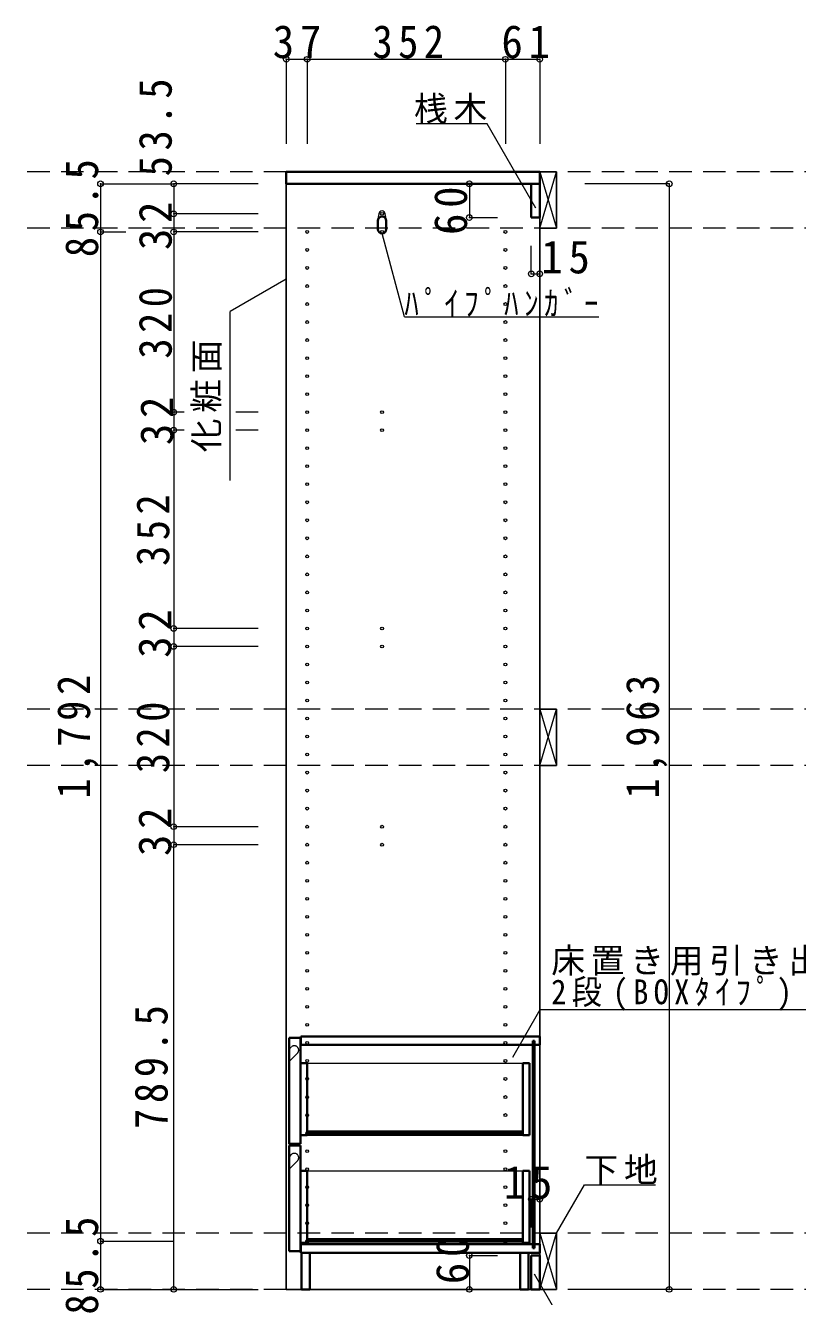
# Model space of a CAD drawing. Units: millimetres at full size, sheet at 1:20; details may follow other scales. Extents: x -3922 to 3878, y -2932 to 2722.
# Drawn here: x 825 to 2196, y -1724 to 533 of the extents above; entities that cross this region are included whole.
import ezdxf

# ---------------------------------------------------------------- set-up
doc = ezdxf.new("R2010")
doc.units = ezdxf.units.MM
doc.header["$LTSCALE"] = 20
doc.header["$PDMODE"] = 32
doc.header["$PDSIZE"] = 10
doc.linetypes.add('DASHED1', pattern=[1.8, 1.2, -0.6])
doc.linetypes.add('DASHED2', pattern=[3, 2, -1])
for name, color, linetype, lineweight in [('0-2', 2, 'Continuous', 35), ('0-5_側板', 4, 'Continuous', 9), ('0-6_パイプハンガー', 7, 'Continuous', 18), ('0-7_桟木・巾木', 2, 'Continuous', 35), ('0-8', 3, 'Continuous', 25), ('0-A_文字', 7, 'Continuous', 18), ('0-B_寸法', 7, 'Continuous', 9)]:
    doc.layers.add(name, color=color, linetype=linetype, lineweight=lineweight)
doc.styles.add('ＭＳ ゴシック', font='')
doc.styles.get('ＭＳ ゴシック').set_extended_font_data('MS Gothic')

msp = doc.modelspace()

# ---------------------------------------------------------------- linework, layer by layer
at = {"layer": '0-2'}
for p, q in [((1288.33, 272.73), (1738.33, 272.73)), ((1738.33, 272.73), (1738.33, 251.73))]:
    msp.add_line(p, q, dxfattribs=at)
msp.add_lwpolyline([(1738.33, 251.73), (1288.33, 251.73), (1288.33, 272.73)], dxfattribs=at)
at = {"layer": '0-5_側板', "color": 3, "lineweight": 25}
for p, q in [((1738.33, 251.73), (1288.33, 251.73)), ((1738.33, -1711.27), (1738.33, 251.73))]:
    msp.add_line(p, q, dxfattribs=at)
msp.add_lwpolyline([(1288.33, 251.73), (1288.33, -1711.27), (1738.33, -1711.27)], dxfattribs=at)
at = {"layer": '0-5_側板'}
for centre in [(1458.33, 198.23), (1325.33, 166.23), (1458.33, 166.23), (1677.33, 166.23), (1325.33, 134.23), (1677.33, 134.23), (1325.33, 102.23), (1677.33, 102.23), (1325.33, 70.23), (1677.33, 70.23), (1325.33, 38.23), (1677.33, 38.23), (1325.33, 6.23), (1677.33, 6.23), (1325.33, -25.77), (1677.33, -25.77), (1325.33, -57.77), (1677.33, -57.77), (1325.33, -89.77), (1677.33, -89.77), (1325.33, -121.77), (1677.33, -121.77), (1325.33, -153.77), (1458.33, -153.77), (1677.33, -153.77), (1325.33, -185.77), (1458.33, -185.77), (1677.33, -185.77), (1325.33, -217.77), (1677.33, -217.77), (1325.33, -249.77), (1677.33, -249.77), (1325.33, -281.77), (1677.33, -281.77), (1325.33, -313.77), (1677.33, -313.77), (1325.33, -345.77), (1677.33, -345.77), (1325.33, -377.77), (1677.33, -377.77), (1325.33, -409.77), (1677.33, -409.77), (1325.33, -441.77), (1677.33, -441.77), (1325.33, -473.77), (1677.33, -473.77), (1325.33, -505.77), (1677.33, -505.77), (1325.33, -537.77), (1458.33, -537.77), (1677.33, -537.77), (1325.33, -569.77), (1458.33, -569.77), (1677.33, -569.77), (1325.33, -601.77), (1677.33, -601.77), (1325.33, -633.77), (1677.33, -633.77), (1325.33, -665.77), (1677.33, -665.77), (1325.33, -697.77), (1677.33, -697.77), (1325.33, -729.77), (1677.33, -729.77), (1325.33, -761.77), (1677.33, -761.77), (1325.33, -793.77), (1677.33, -793.77), (1325.33, -825.77), (1677.33, -825.77), (1325.33, -857.77), (1677.33, -857.77), (1325.33, -889.77), (1458.33, -889.77), (1677.33, -889.77), (1325.33, -921.77), (1458.33, -921.77), (1677.33, -921.77), (1325.33, -953.77), (1677.33, -953.77), (1325.33, -985.77), (1677.33, -985.77), (1325.33, -1017.77), (1677.33, -1017.77), (1325.33, -1049.77), (1677.33, -1049.77), (1325.33, -1081.77), (1677.33, -1081.77), (1325.33, -1113.77), (1677.33, -1113.77), (1325.33, -1145.77), (1677.33, -1145.77), (1325.33, -1177.77), (1677.33, -1177.77), (1325.33, -1209.77), (1677.33, -1209.77), (1325.33, -1241.77), (1677.33, -1241.77), (1325.33, -1273.77), (1677.33, -1273.77), (1325.33, -1305.77), (1677.33, -1305.77), (1325.33, -1337.77), (1677.33, -1337.77), (1325.33, -1369.77), (1677.33, -1369.77), (1325.33, -1401.77), (1677.33, -1401.77), (1325.33, -1433.77), (1677.33, -1433.77), (1325.33, -1465.77), (1677.33, -1465.77), (1325.33, -1497.77), (1677.33, -1497.77), (1325.33, -1529.77), (1677.33, -1529.77), (1325.33, -1561.77), (1677.33, -1561.77), (1325.33, -1593.77), (1677.33, -1593.77), (1325.33, -1625.77), (1677.33, -1625.77)]:
    msp.add_circle(centre, 2.5, dxfattribs=at)
at = {"layer": '0-6_パイプハンガー', "color": 2, "lineweight": 35}
for p, q in [((1450.83, 186.23), (1450.83, 171.23)), ((1465.83, 186.23), (1465.83, 171.23))]:
    msp.add_line(p, q, dxfattribs=at)
at = {"layer": '0-6_パイプハンガー'}
for centre, radius, start, end in [((1458.33, 198.23), 5.5, 0, 180), ((1496.94, 184.72), 46.13, 162.96035, 178.115), ((1419.73, 184.72), 46.13, 1.885, 17.03965)]:
    msp.add_arc(centre, radius, start, end, dxfattribs=at)
at = {"layer": '0-6_パイプハンガー', "color": 2, "lineweight": 35}
for centre, start, end in [((1458.33, 186.23), 0, 180), ((1458.33, 171.23), 180, 0)]:
    msp.add_arc(centre, 7.5, start, end, dxfattribs=at)
at = {"layer": '0-7_桟木・巾木'}
for p, q in [((1738.33, 251.73), (1723.33, 251.73)), ((1723.33, 191.73), (1723.33, 251.73)), ((1738.33, 251.73), (1738.33, 191.73)), ((1723.33, -1651.27), (1738.33, -1651.27)), ((1738.33, -1651.27), (1738.33, -1711.27))]:
    msp.add_line(p, q, dxfattribs=at)
for points in [[(1738.33, 191.73), (1726.84, 191.73), (1723.33, 191.73)], [(1738.33, -1711.27), (1723.33, -1711.27), (1723.33, -1651.27)]]:
    msp.add_lwpolyline(points, dxfattribs=at)
at = {"layer": '0-8'}
for p, q in [((1738.33, 272.73), (1738.33, 172.73)), ((1768.33, 272.73), (1738.33, 272.73)), ((1768.33, 172.73), (1768.33, 272.73)), ((1738.33, 172.73), (1768.33, 172.73)), ((1738.33, -681.27), (1738.33, -781.27)), ((1768.33, -681.27), (1738.33, -681.27)), ((1768.33, -781.27), (1768.33, -681.27)), ((1738.33, -781.27), (1768.33, -781.27)), ((1738.33, -1611.27), (1738.33, -1711.27)), ((1768.33, -1611.27), (1738.33, -1611.27)), ((1768.33, -1711.27), (1768.33, -1611.27)), ((1738.33, -1711.27), (1768.33, -1711.27))]:
    msp.add_line(p, q, dxfattribs=at)
at = {"layer": '0-8', "color": 7, "lineweight": 18}
for p, q in [((1738.33, 172.73), (1768.33, 272.73)), ((1738.33, 272.73), (1768.33, 172.73)), ((1738.33, -781.27), (1768.33, -681.27)), ((1738.33, -681.27), (1768.33, -781.27)), ((1738.33, -1631.27), (1738.33, -1277.27)), ((1325.33, -1309.77), (1708.18, -1309.77)), ((1325.33, -1437.77), (1708.33, -1437.77)), ((1325.33, -1500.77), (1708.18, -1500.77)), ((1738.33, -1711.27), (1768.33, -1611.27)), ((1738.33, -1611.27), (1768.33, -1711.27)), ((1325.33, -1628.77), (1708.33, -1628.77)), ((1330.33, -1711.27), (1703.33, -1711.27))]:
    msp.add_line(p, q, dxfattribs=at)
at = {"layer": '0-8', "color": 2, "lineweight": 35}
for p, q in [((1738.33, -1262.27), (1314.33, -1262.27)), ((1314.33, -1262.27), (1314.33, -1277.27)), ((1738.33, -1277.27), (1738.33, -1262.27)), ((1293.33, -1264.77), (1313.33, -1264.77)), ((1313.33, -1264.77), (1313.33, -1452.77)), ((1726.33, -1277.27), (1314.33, -1277.27)), ((1729.33, -1270.27), (1726.33, -1270.27)), ((1726.33, -1638.27), (1726.33, -1270.27)), ((1729.33, -1638.27), (1729.33, -1270.27)), ((1738.33, -1277.27), (1729.33, -1277.27)), ((1313.33, -1309.77), (1325.33, -1309.77)), ((1325.33, -1309.77), (1325.33, -1437.77)), ((1708.33, -1309.77), (1720.33, -1309.77)), ((1708.33, -1309.77), (1708.33, -1437.77)), ((1720.33, -1309.77), (1720.33, -1437.77)), ((1313.33, -1437.77), (1325.33, -1437.77)), ((1708.33, -1431.27), (1325.33, -1431.27)), ((1708.33, -1434.27), (1325.33, -1434.27)), ((1720.33, -1437.77), (1708.33, -1437.77)), ((1293.33, -1455.77), (1313.33, -1455.77)), ((1293.33, -1455.77), (1293.33, -1643.77)), ((1313.33, -1455.77), (1313.33, -1643.77)), ((1313.33, -1500.77), (1325.33, -1500.77)), ((1325.33, -1500.77), (1325.33, -1628.77)), ((1708.33, -1500.77), (1720.33, -1500.77)), ((1708.33, -1500.77), (1708.33, -1628.77)), ((1720.33, -1500.77), (1720.33, -1628.77)), ((1708.33, -1622.27), (1325.33, -1622.27)), ((1293.33, -1643.77), (1313.33, -1643.77)), ((1313.33, -1628.77), (1325.33, -1628.77)), ((1314.33, -1631.27), (1314.33, -1646.27)), ((1314.33, -1631.27), (1726.33, -1631.27)), ((1314.33, -1646.27), (1738.33, -1646.27)), ((1708.33, -1625.27), (1325.33, -1625.27)), ((1720.33, -1628.77), (1708.33, -1628.77)), ((1726.33, -1638.27), (1729.33, -1638.27)), ((1729.33, -1631.27), (1738.33, -1631.27)), ((1738.33, -1631.27), (1738.33, -1646.27))]:
    msp.add_line(p, q, dxfattribs=at)
at = {"layer": '0-8', "color": 7, "linetype": 'DASHED1', "lineweight": 18}
for p, q in [((1297.03, -1281.07), (1293.33, -1284.77)), ((1308.03, -1292.07), (1293.33, -1306.77)), ((1708.18, -1309.77), (1720.33, -1309.77)), ((1297.03, -1472.07), (1293.33, -1475.77)), ((1308.03, -1483.07), (1293.33, -1497.77)), ((1708.18, -1500.77), (1720.33, -1500.77))]:
    msp.add_line(p, q, dxfattribs=at)
at = {"layer": '0-8', "color": 2, "lineweight": 35}
for points in [[(1293.33, -1264.77), (1293.33, -1452.77), (1313.33, -1452.77)], [(1330.33, -1646.27), (1330.33, -1711.27), (1315.33, -1711.27), (1315.33, -1646.27)], [(1718.33, -1646.27), (1718.33, -1711.27), (1703.33, -1711.27), (1703.33, -1646.27)]]:
    msp.add_lwpolyline(points, dxfattribs=at)
at = {"layer": '0-8', "color": 7, "linetype": 'DASHED1', "lineweight": 18}
for centre in [(1302.53, -1286.57), (1302.53, -1477.57)]:
    msp.add_arc(centre, 7.8, 315, 135, dxfattribs=at)
at = {"layer": '0-A_文字'}
for p, q in [((1498.07, 15.43), (1458.33, 163.73)), ((1288.33, 82.66), (1188.33, 24.93)), ((1188.33, -275.07), (1188.33, 24.93)), ((1498.07, 15.43), (1843.07, 15.43)), ((1690.62, -1299.06), (1739.38, -1214.62)), ((1739.38, -1214.62), (2288.34, -1214.62)), ((1728.15, -1683.48), (1821.53, -1845.21))]:
    msp.add_line(p, q, dxfattribs=at)
for points in [[(1731.66, 208.2), (1644.99, 358.32), (1518.96, 358.32)], [(1768.33, -1611.27), (1817.75, -1525.68), (1943.78, -1525.68)]]:
    msp.add_lwpolyline(points, dxfattribs=at)
at = {"layer": '0-B_寸法', "color": 4}
for p, q in [((1288.33, 472.73), (1288.33, 322.73)), ((1288.33, 472.73), (1738.33, 472.73)), ((1325.33, 472.73), (1325.33, 322.73)), ((1677.33, 472.73), (1677.33, 322.73)), ((1738.33, 472.73), (1738.33, 322.73)), ((958.33, 251.73), (958.33, -1711.27)), ((958.33, 251.73), (1088.33, 251.73)), ((1088.33, 251.73), (1088.33, 198.23)), ((1238.33, 251.73), (1088.33, 251.73)), ((1613.33, 251.73), (1613.33, 191.73)), ((1613.33, 251.73), (1663.33, 251.73)), ((1968.33, 251.73), (1818.33, 251.73)), ((1968.33, 251.73), (1968.33, -1711.27)), ((1088.33, 198.23), (1088.33, 166.23)), ((1238.33, 198.23), (1088.33, 198.23)), ((1613.33, 191.73), (1663.33, 191.73)), ((958.33, 166.23), (1003.35, 166.23)), ((1088.33, 166.23), (1088.33, -153.77)), ((1238.33, 166.23), (1088.33, 166.23)), ((1723.33, 91.73), (1723.33, 141.73)), ((1738.33, 91.73), (1738.33, 141.73)), ((1723.33, 91.73), (1738.33, 91.73)), ((1088.33, -153.77), (1088.33, -185.77)), ((1106.83, -153.77), (1088.33, -153.77)), ((1238.33, -153.77), (1198.58, -153.77)), ((1088.33, -185.77), (1088.33, -537.77)), ((1106.83, -185.77), (1088.33, -185.77)), ((1238.33, -185.77), (1198.58, -185.77)), ((1088.33, -537.77), (1088.33, -569.77)), ((1238.33, -537.77), (1088.33, -537.77)), ((1088.33, -569.77), (1088.33, -889.77)), ((1238.33, -569.77), (1088.33, -569.77)), ((1088.33, -889.77), (1088.33, -921.77)), ((1238.33, -889.77), (1088.33, -889.77)), ((1238.33, -921.77), (1088.33, -921.77)), ((1088.33, -1711.27), (1088.33, -921.77)), ((1723.33, -1551.27), (1738.33, -1551.27)), ((1723.33, -1551.27), (1723.33, -1601.27)), ((1738.33, -1551.27), (1738.33, -1601.27)), ((958.33, -1625.77), (1088.33, -1625.77)), ((1613.33, -1651.27), (1613.33, -1711.27)), ((1613.33, -1651.27), (1663.33, -1651.27)), ((958.33, -1711.27), (1088.33, -1711.27)), ((1088.33, -1711.27), (1238.33, -1711.27)), ((1613.33, -1711.27), (1663.33, -1711.27)), ((1968.33, -1711.27), (1818.33, -1711.27))]:
    msp.add_line(p, q, dxfattribs=at)
at = {"layer": '0-B_寸法', "color": 4, "linetype": 'DASHED2'}
for p, q in [((3088.33, 272.73), (-2930.35, 272.73)), ((3088.33, 172.73), (-2930.35, 172.73)), ((3088.33, -681.27), (-2930.35, -681.27)), ((3088.33, -781.27), (-2930.35, -781.27)), ((3088.33, -1611.27), (-2930.35, -1611.27)), ((3088.33, -1711.27), (-2930.35, -1711.27))]:
    msp.add_line(p, q, dxfattribs=at)
at = {"layer": '0-B_寸法'}
for p in [(1288.33, 472.73), (1325.33, 472.73), (1677.33, 472.73), (1738.33, 472.73), (958.33, 251.73), (1088.33, 251.73), (1613.33, 251.73), (1968.33, 251.73), (1088.33, 198.23), (1613.33, 191.73), (958.33, 166.23), (1088.33, 166.23), (1723.33, 91.73), (1738.33, 91.73), (1088.33, -153.77), (1088.33, -185.77), (1088.33, -537.77), (1088.33, -569.77), (1088.33, -889.77), (1088.33, -921.77), (1723.33, -1551.27), (1738.33, -1551.27), (958.33, -1625.77), (1613.33, -1651.27), (958.33, -1711.27), (1088.33, -1711.27), (1613.33, -1711.27), (1968.33, -1711.27)]:
    msp.add_point(p, dxfattribs=at)

# ---------------------------------------------------------------- texts
at = {"layer": '0-A_文字', "char_height": 43.99, "attachment_point": 7, "style": 'ＭＳ ゴシック'}
for s, insert in [('\\T1.17;桟木', (1514.99, 358.32)), ('\\T1.39;\\W0.85;ﾊﾟｲﾌﾟﾊﾝｶﾞｰ', (1498.07, 15.43)), ('\\T1.17;床置き用引き出し', (1758.73, -1154.42)), ('\\T1.35;\\W0.9;2段(BOXﾀｲﾌﾟ)', (1758.73, -1216.7)), ('\\T1.17;下地', (1817.75, -1525.68))]:
    msp.add_mtext(s, dxfattribs=dict(at, insert=insert))
at = {"layer": '0-A_文字', "insert": (1173.33, -225.07), "char_height": 43.99, "attachment_point": 7, "rotation": 90, "style": 'ＭＳ ゴシック'}
msp.add_mtext('\\T1.17;化粧面', dxfattribs=at)
at = {"layer": '0-B_寸法', "char_height": 58.65, "attachment_point": 7, "style": 'ＭＳ ゴシック'}
for s, insert in [('\\T1.27;\\W0.95;37', (1264.33, 473.94)), ('\\T1.27;\\W0.9;352', (1441.33, 473.94)), ('\\T1.27;\\W0.95;61', (1670.33, 473.94)), ('\\T1.27;\\W0.95;15', (1741.23, 91.73)), ('\\T1.27;\\W0.95;15', (1674.49, -1551.27))]:
    msp.add_mtext(s, dxfattribs=dict(at, insert=insert))
at = {"layer": '0-B_寸法', "char_height": 58.65, "attachment_point": 7, "rotation": 90, "style": 'ＭＳ ゴシック'}
for s, insert in [('\\T1.28;\\W0.9;53.5', (1085.72, 264.81)), ('\\T1.28;\\W0.9;85.5', (955.01, 121.48)), ('\\T1.27;\\W0.95;60', (1610.13, 160.86)), ('\\T1.27;\\W0.95;32', (1085.72, 134.1)), ('\\T1.27;\\W0.9;320', (1085.72, -58.77)), ('\\T1.27;\\W0.95;32', (1088.33, -212.27)), ('\\T1.27;\\W0.9;352', (1081.42, -426.77)), ('\\T1.27;\\W0.95;32', (1084.82, -589.89)), ('\\T1.28;\\W0.9;1,792', (955.01, -839.77)), ('\\T1.28;\\W0.9;1,963', (1965.01, -839.77)), ('\\T1.27;\\W0.9;320', (1081.42, -794.77)), ('\\T1.27;\\W0.95;32', (1084.82, -941.89)), ('\\T1.28;\\W0.9;789.5', (1078.33, -1426.52)), ('\\T1.28;\\W0.9;85.5', (955.01, -1756.02)), ('\\T1.27;\\W0.95;60', (1613.33, -1702.05))]:
    msp.add_mtext(s, dxfattribs=dict(at, insert=insert))

doc.saveas('drawing.dxf')
